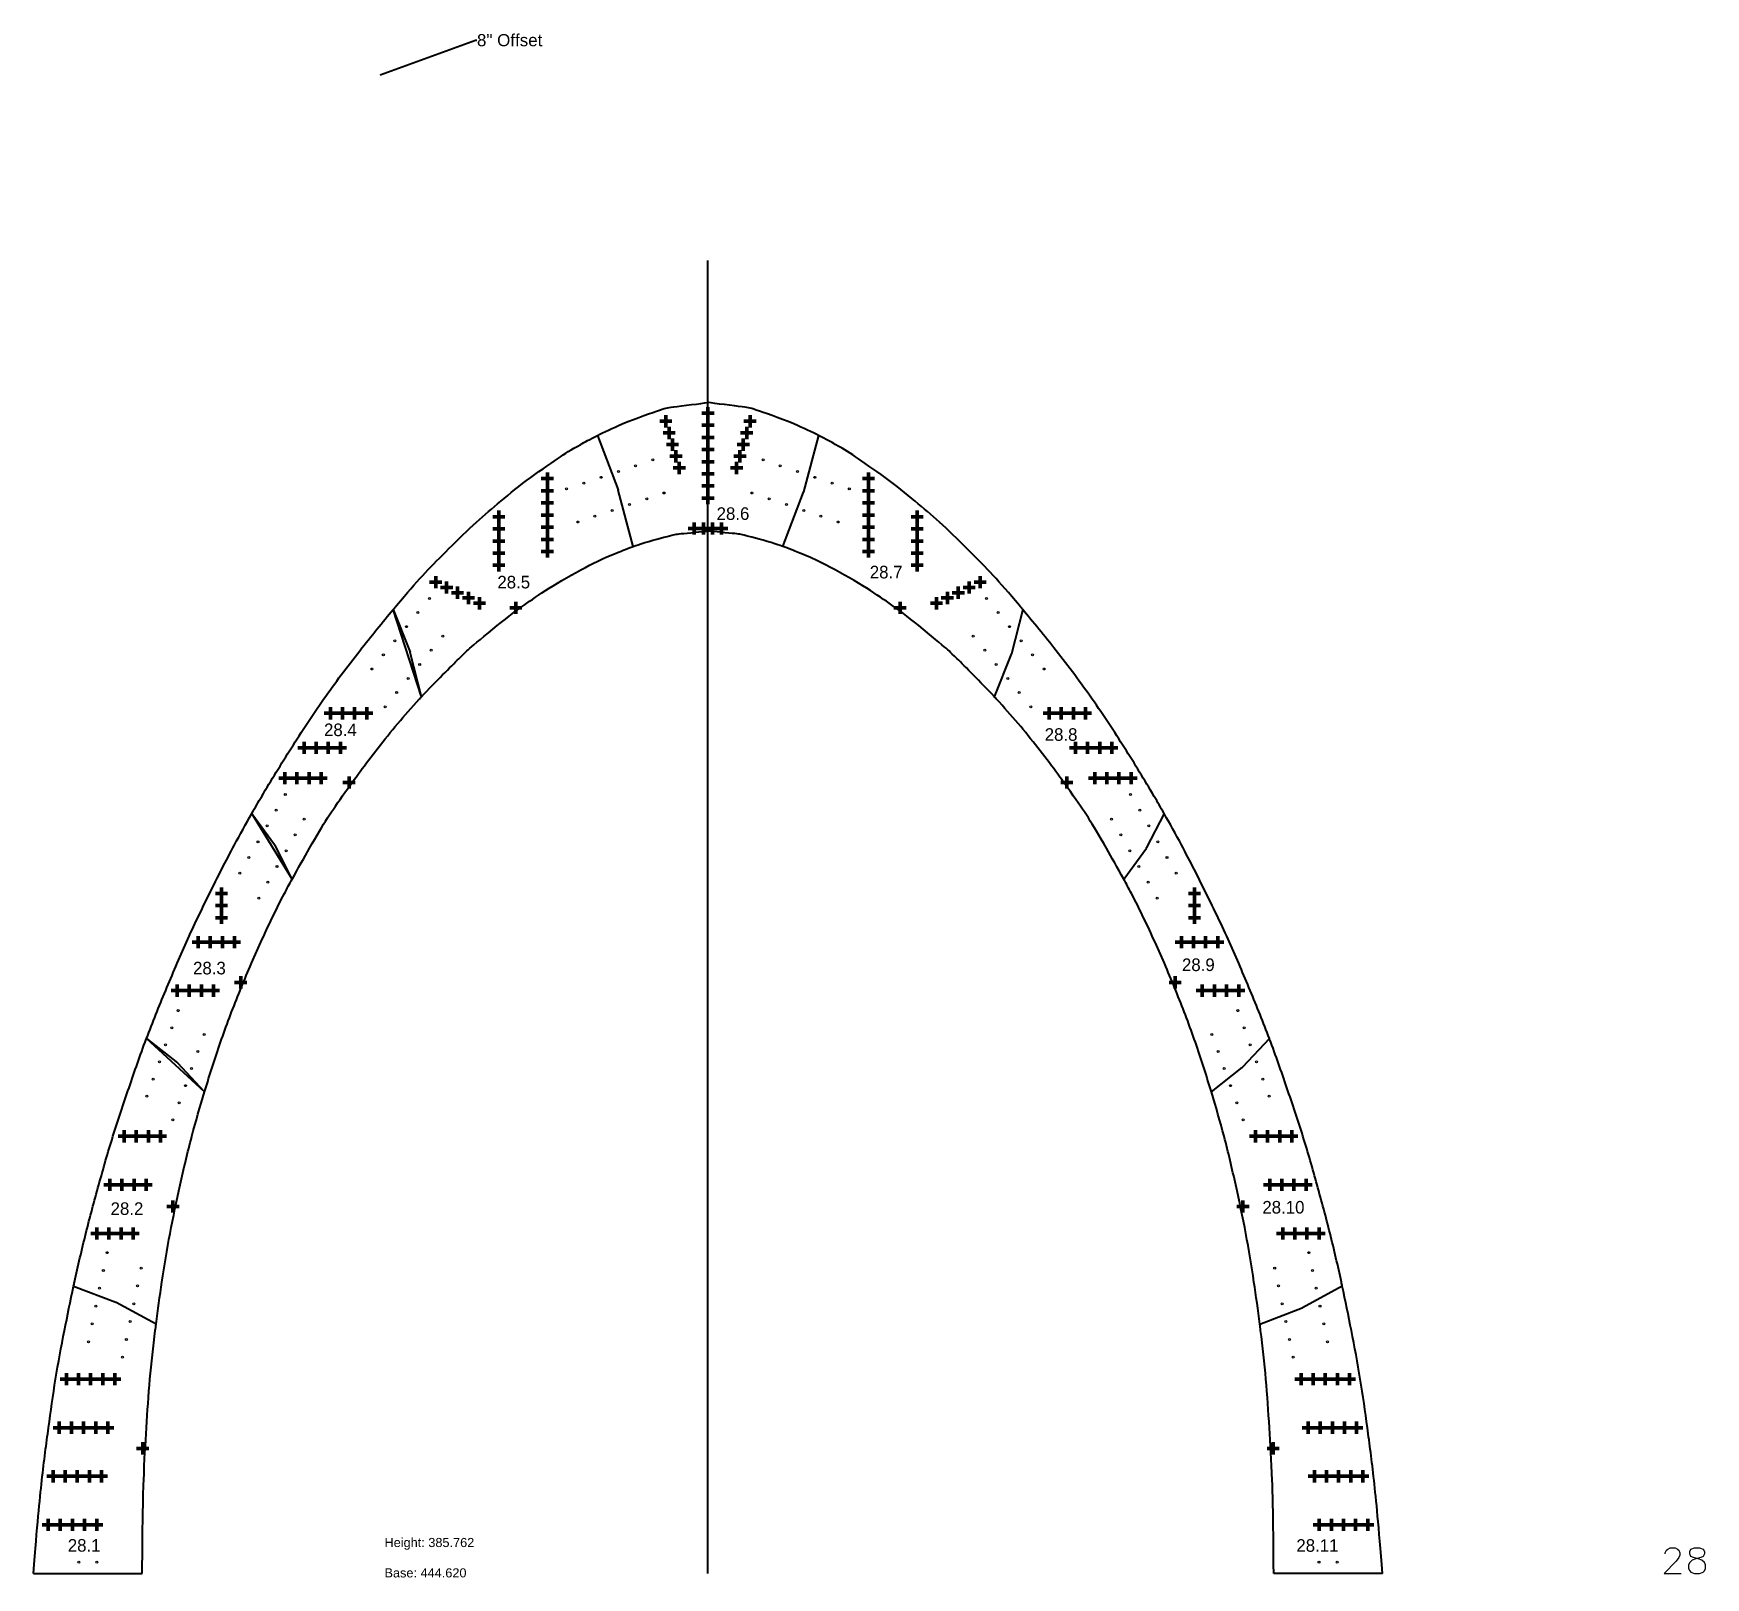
# Model space of a CAD drawing. Header units: inches. Extents: x -1683 to 11264, y -1696 to 865.
# Drawn here: x 7670 to 8221, y 193 to 702 of the extents above; entities that cross this region are included whole.
import ezdxf
from ezdxf import colors
from ezdxf.entities.mleader import LeaderData, LeaderLine
from ezdxf.math import Vec2, Vec3

# ---------------------------------------------------------------- set-up
doc = ezdxf.new("R2010")
doc.units = ezdxf.units.IN
doc.header["$MEASUREMENT"] = 0
doc.header["$PDMODE"] = 2
doc.header["$PDSIZE"] = 2
for name, color, linetype, lineweight in [('Annotation', 7, 'Continuous', 9), ('Drilling', 3, 'Continuous', 13), ('Engrave', 4, 'Continuous', 50)]:
    doc.layers.add(name, color=color, linetype=linetype, lineweight=lineweight)
doc.styles.get("Standard").update_dxf_attribs({"font": 'Arial.ttf'})
doc.styles.add('Tw Cen MT', font='')
doc.styles.get('Tw Cen MT').set_extended_font_data('Tw Cen MT')

# ---------------------------------------------------------------- blocks, each defined once
blk = doc.blocks.new('*U1976')
at = {"layer": 'Engrave'}
blk.add_point((0, 0), dxfattribs=at)
blk = doc.blocks.new('*U1977')
at = {"layer": 'Engrave', "color": 0, "linetype": 'ByBlock', "lineweight": -2, "transparency": 16777216}
for p in [(0, 0), (4, 0), (8, 0), (12, 0), (16, 0)]:
    blk.add_blockref('*U1976', p, dxfattribs=at)
blk = doc.blocks.new('*U1978')
at = {"layer": 'Engrave'}
blk.add_point((0, 0), dxfattribs=at)
blk = doc.blocks.new('*U1979')
at = {"layer": 'Engrave', "color": 0, "linetype": 'ByBlock', "lineweight": -2, "transparency": 16777216}
for p in [(0, 0), (4, 0), (8, 0), (12, 0), (16, 0)]:
    blk.add_blockref('*U1978', p, dxfattribs=at)
blk = doc.blocks.new('*U1980')
at = {"layer": 'Engrave'}
blk.add_point((0, 0), dxfattribs=at)
blk = doc.blocks.new('*U1981')
at = {"layer": 'Engrave', "color": 0, "linetype": 'ByBlock', "lineweight": -2, "transparency": 16777216}
for p in [(0, 0), (4, 0), (8, 0), (12, 0), (16, 0)]:
    blk.add_blockref('*U1980', p, dxfattribs=at)
blk = doc.blocks.new('*U1982')
at = {"layer": 'Engrave'}
blk.add_point((0, 0), dxfattribs=at)
blk = doc.blocks.new('*U1983')
at = {"layer": 'Engrave', "color": 0, "linetype": 'ByBlock', "lineweight": -2, "transparency": 16777216}
for p in [(0, 0), (4, 0), (8, 0), (12, 0), (16, 0)]:
    blk.add_blockref('*U1982', p, dxfattribs=at)
blk = doc.blocks.new('*U1984')
at = {"layer": 'Engrave'}
blk.add_point((0, 0), dxfattribs=at)
blk = doc.blocks.new('*U1985')
at = {"layer": 'Engrave', "color": 0, "linetype": 'ByBlock', "lineweight": -2, "transparency": 16777216}
for p in [(0, 0), (4, 0), (8, 0), (12, 0)]:
    blk.add_blockref('*U1984', p, dxfattribs=at)
blk = doc.blocks.new('*U1986')
at = {"layer": 'Engrave'}
blk.add_point((0, 0), dxfattribs=at)
blk = doc.blocks.new('*U1987')
at = {"layer": 'Engrave', "color": 0, "linetype": 'ByBlock', "lineweight": -2, "transparency": 16777216}
for p in [(0, 0), (4, 0), (8, 0), (12, 0)]:
    blk.add_blockref('*U1986', p, dxfattribs=at)
blk = doc.blocks.new('*U1988')
at = {"layer": 'Engrave'}
blk.add_point((0, 0), dxfattribs=at)
blk = doc.blocks.new('*U1989')
at = {"layer": 'Engrave', "color": 0, "linetype": 'ByBlock', "lineweight": -2, "transparency": 16777216}
for p in [(0, 0), (4, 0), (8, 0), (12, 0)]:
    blk.add_blockref('*U1988', p, dxfattribs=at)
blk = doc.blocks.new('*U1990')
at = {"layer": 'Engrave'}
blk.add_point((0, 0), dxfattribs=at)
blk = doc.blocks.new('*U1991')
at = {"layer": 'Engrave', "color": 0, "linetype": 'ByBlock', "lineweight": -2, "transparency": 16777216}
for p in [(0, 0), (4, 0), (8, 0), (12, 0)]:
    blk.add_blockref('*U1990', p, dxfattribs=at)
blk = doc.blocks.new('*U1992')
at = {"layer": 'Engrave'}
blk.add_point((0, 0), dxfattribs=at)
blk = doc.blocks.new('*U1993')
at = {"layer": 'Engrave', "color": 0, "linetype": 'ByBlock', "lineweight": -2, "transparency": 16777216}
for p in [(0, 0), (4, 0), (8, 0), (12, 0)]:
    blk.add_blockref('*U1992', p, dxfattribs=at)
blk = doc.blocks.new('*U1994')
at = {"layer": 'Engrave'}
blk.add_point((0, 0), dxfattribs=at)
blk = doc.blocks.new('*U1995')
at = {"layer": 'Engrave', "color": 0, "linetype": 'ByBlock', "lineweight": -2, "transparency": 16777216}
for p in [(0, 0), (4, 0), (8, 0), (12, 0)]:
    blk.add_blockref('*U1994', p, dxfattribs=at)
blk = doc.blocks.new('*U1996')
at = {"layer": 'Engrave'}
blk.add_point((0, 0), dxfattribs=at)
blk = doc.blocks.new('*U1997')
at = {"layer": 'Engrave', "color": 0, "linetype": 'ByBlock', "lineweight": -2, "transparency": 16777216}
for p in [(0, 0), (4, 0), (8, 0), (12, 0)]:
    blk.add_blockref('*U1996', p, dxfattribs=at)
blk = doc.blocks.new('*U1998')
at = {"layer": 'Engrave'}
blk.add_point((0, 0), dxfattribs=at)
blk = doc.blocks.new('*U1999')
at = {"layer": 'Engrave', "color": 0, "linetype": 'ByBlock', "lineweight": -2, "transparency": 16777216}
for p in [(-16, 0), (-12, 0), (-8, 0), (-4, 0), (0, 0)]:
    blk.add_blockref('*U1998', p, dxfattribs=at)
blk = doc.blocks.new('*U2000')
at = {"layer": 'Engrave'}
blk.add_point((0, 0), dxfattribs=at)
blk = doc.blocks.new('*U2001')
at = {"layer": 'Engrave', "color": 0, "linetype": 'ByBlock', "lineweight": -2, "transparency": 16777216}
for p in [(0, 0), (4, 0), (8, 0)]:
    blk.add_blockref('*U2000', p, dxfattribs=at)
blk = doc.blocks.new('*U2002')
at = {"layer": 'Engrave'}
blk.add_point((0, 0), dxfattribs=at)
blk = doc.blocks.new('*U2003')
at = {"layer": 'Engrave', "color": 0, "linetype": 'ByBlock', "lineweight": -2, "transparency": 16777216}
for p in [(0, 0), (4, 0), (8, 0), (12, 0), (16, 0), (20, 0), (24, 0)]:
    blk.add_blockref('*U2002', p, dxfattribs=at)
blk = doc.blocks.new('*U2004')
at = {"layer": 'Engrave'}
blk.add_point((0, 0), dxfattribs=at)
blk = doc.blocks.new('*U2005')
at = {"layer": 'Engrave', "color": 0, "linetype": 'ByBlock', "lineweight": -2, "transparency": 16777216}
for p in [(-16, 0), (-12, 0), (-8, 0), (-4, 0), (0, 0)]:
    blk.add_blockref('*U2004', p, dxfattribs=at)
blk = doc.blocks.new('*U2170')
at = {"layer": 'Engrave'}
blk.add_point((0, 0), dxfattribs=at)
blk = doc.blocks.new('*U2171')
at = {"layer": 'Engrave', "color": 0, "linetype": 'ByBlock', "lineweight": -2, "transparency": 16777216}
for p in [(0, 0), (4, 0), (8, 0), (12, 0)]:
    blk.add_blockref('*U2170', p, dxfattribs=at)
blk = doc.blocks.new('*U2172')
at = {"layer": 'Engrave'}
blk.add_point((0, 0), dxfattribs=at)
blk = doc.blocks.new('*U2173')
at = {"layer": 'Engrave', "color": 0, "linetype": 'ByBlock', "lineweight": -2, "transparency": 16777216}
for p in [(0, 0), (4, 0), (8, 0), (12, 0), (16, 0), (20, 0), (24, 0), (28, 0)]:
    blk.add_blockref('*U2172', p, dxfattribs=at)
blk = doc.blocks.new('*U2174')
at = {"layer": 'Engrave'}
blk.add_point((0, 0), dxfattribs=at)
blk = doc.blocks.new('*U2175')
at = {"layer": 'Engrave', "color": 0, "linetype": 'ByBlock', "lineweight": -2, "transparency": 16777216}
for p in [(0, 0), (4, 0), (8, 0), (12, 0), (16, 0)]:
    blk.add_blockref('*U2174', p, dxfattribs=at)
blk = doc.blocks.new('*U2634')
at = {"layer": 'Engrave'}
blk.add_point((0, 0), dxfattribs=at)
blk = doc.blocks.new('*U2635')
at = {"layer": 'Engrave', "color": 0, "linetype": 'ByBlock', "lineweight": -2, "transparency": 16777216}
for p in [(0, 0), (4, 0), (8, 0), (12, 0), (16, 0)]:
    blk.add_blockref('*U2634', p, dxfattribs=at)
blk = doc.blocks.new('*U2636')
at = {"layer": 'Engrave'}
blk.add_point((0, 0), dxfattribs=at)
blk = doc.blocks.new('*U2637')
at = {"layer": 'Engrave', "color": 0, "linetype": 'ByBlock', "lineweight": -2, "transparency": 16777216}
for p in [(0, 0), (4, 0), (8, 0), (12, 0), (16, 0)]:
    blk.add_blockref('*U2636', p, dxfattribs=at)
blk = doc.blocks.new('*U2638')
at = {"layer": 'Engrave'}
blk.add_point((0, 0), dxfattribs=at)
blk = doc.blocks.new('*U2639')
at = {"layer": 'Engrave', "color": 0, "linetype": 'ByBlock', "lineweight": -2, "transparency": 16777216}
for p in [(0, 0), (4, 0), (8, 0), (12, 0), (16, 0)]:
    blk.add_blockref('*U2638', p, dxfattribs=at)
blk = doc.blocks.new('*U2640')
at = {"layer": 'Engrave'}
blk.add_point((0, 0), dxfattribs=at)
blk = doc.blocks.new('*U2641')
at = {"layer": 'Engrave', "color": 0, "linetype": 'ByBlock', "lineweight": -2, "transparency": 16777216}
for p in [(0, 0), (4, 0), (8, 0), (12, 0), (16, 0)]:
    blk.add_blockref('*U2640', p, dxfattribs=at)
blk = doc.blocks.new('*U2642')
at = {"layer": 'Engrave'}
blk.add_point((0, 0), dxfattribs=at)
blk = doc.blocks.new('*U2643')
at = {"layer": 'Engrave', "color": 0, "linetype": 'ByBlock', "lineweight": -2, "transparency": 16777216}
for p in [(0, 0), (4, 0), (8, 0), (12, 0)]:
    blk.add_blockref('*U2642', p, dxfattribs=at)
blk = doc.blocks.new('*U2644')
at = {"layer": 'Engrave'}
blk.add_point((0, 0), dxfattribs=at)
blk = doc.blocks.new('*U2645')
at = {"layer": 'Engrave', "color": 0, "linetype": 'ByBlock', "lineweight": -2, "transparency": 16777216}
for p in [(0, 0), (4, 0), (8, 0), (12, 0)]:
    blk.add_blockref('*U2644', p, dxfattribs=at)
blk = doc.blocks.new('*U2646')
at = {"layer": 'Engrave'}
blk.add_point((0, 0), dxfattribs=at)
blk = doc.blocks.new('*U2647')
at = {"layer": 'Engrave', "color": 0, "linetype": 'ByBlock', "lineweight": -2, "transparency": 16777216}
for p in [(0, 0), (4, 0), (8, 0), (12, 0)]:
    blk.add_blockref('*U2646', p, dxfattribs=at)
blk = doc.blocks.new('*U2648')
at = {"layer": 'Engrave'}
blk.add_point((0, 0), dxfattribs=at)
blk = doc.blocks.new('*U2649')
at = {"layer": 'Engrave', "color": 0, "linetype": 'ByBlock', "lineweight": -2, "transparency": 16777216}
for p in [(0, 0), (4, 0), (8, 0), (12, 0)]:
    blk.add_blockref('*U2648', p, dxfattribs=at)
blk = doc.blocks.new('*U2650')
at = {"layer": 'Engrave'}
blk.add_point((0, 0), dxfattribs=at)
blk = doc.blocks.new('*U2651')
at = {"layer": 'Engrave', "color": 0, "linetype": 'ByBlock', "lineweight": -2, "transparency": 16777216}
for p in [(0, 0), (4, 0), (8, 0), (12, 0)]:
    blk.add_blockref('*U2650', p, dxfattribs=at)
blk = doc.blocks.new('*U2652')
at = {"layer": 'Engrave'}
blk.add_point((0, 0), dxfattribs=at)
blk = doc.blocks.new('*U2653')
at = {"layer": 'Engrave', "color": 0, "linetype": 'ByBlock', "lineweight": -2, "transparency": 16777216}
for p in [(0, 0), (4, 0), (8, 0), (12, 0)]:
    blk.add_blockref('*U2652', p, dxfattribs=at)
blk = doc.blocks.new('*U2654')
at = {"layer": 'Engrave'}
blk.add_point((0, 0), dxfattribs=at)
blk = doc.blocks.new('*U2655')
at = {"layer": 'Engrave', "color": 0, "linetype": 'ByBlock', "lineweight": -2, "transparency": 16777216}
for p in [(0, 0), (4, 0), (8, 0), (12, 0)]:
    blk.add_blockref('*U2654', p, dxfattribs=at)
blk = doc.blocks.new('*U2656')
at = {"layer": 'Engrave'}
blk.add_point((0, 0), dxfattribs=at)
blk = doc.blocks.new('*U2657')
at = {"layer": 'Engrave', "color": 0, "linetype": 'ByBlock', "lineweight": -2, "transparency": 16777216}
for p in [(-16, 0), (-12, 0), (-8, 0), (-4, 0), (0, 0)]:
    blk.add_blockref('*U2656', p, dxfattribs=at)
blk = doc.blocks.new('*U2658')
at = {"layer": 'Engrave'}
blk.add_point((0, 0), dxfattribs=at)
blk = doc.blocks.new('*U2659')
at = {"layer": 'Engrave', "color": 0, "linetype": 'ByBlock', "lineweight": -2, "transparency": 16777216}
for p in [(0, 0), (4, 0), (8, 0)]:
    blk.add_blockref('*U2658', p, dxfattribs=at)
blk = doc.blocks.new('*U2660')
at = {"layer": 'Engrave'}
blk.add_point((0, 0), dxfattribs=at)
blk = doc.blocks.new('*U2661')
at = {"layer": 'Engrave', "color": 0, "linetype": 'ByBlock', "lineweight": -2, "transparency": 16777216}
for p in [(0, 0), (4, 0), (8, 0), (12, 0), (16, 0), (20, 0), (24, 0)]:
    blk.add_blockref('*U2660', p, dxfattribs=at)
blk = doc.blocks.new('*U2662')
at = {"layer": 'Engrave'}
blk.add_point((0, 0), dxfattribs=at)
blk = doc.blocks.new('*U2663')
at = {"layer": 'Engrave', "color": 0, "linetype": 'ByBlock', "lineweight": -2, "transparency": 16777216}
for p in [(-16, 0), (-12, 0), (-8, 0), (-4, 0), (0, 0)]:
    blk.add_blockref('*U2662', p, dxfattribs=at)
blk = doc.blocks.new('*U2664')
at = {"layer": 'Engrave'}
blk.add_point((0, 0), dxfattribs=at)
blk = doc.blocks.new('*U2665')
at = {"layer": 'Engrave', "color": 0, "linetype": 'ByBlock', "lineweight": -2, "transparency": 16777216}
for p in [(0, 0), (4, 0), (8, 0), (12, 0)]:
    blk.add_blockref('*U2664', p, dxfattribs=at)
blk = doc.blocks.new('*U2666')
at = {"layer": 'Engrave'}
blk.add_point((0, 0), dxfattribs=at)
blk = doc.blocks.new('*U2667')
at = {"layer": 'Engrave', "color": 0, "linetype": 'ByBlock', "lineweight": -2, "transparency": 16777216}
for p in [(0, 0), (4, 0), (8, 0), (12, 0), (16, 0)]:
    blk.add_blockref('*U2666', p, dxfattribs=at)

msp = doc.modelspace()

# ---------------------------------------------------------------- linework, layer by layer
for p, q in [((7892.17108, 194.83764), (7892.17108, 627.3805)), ((7855.77894, 569.74186), (7862.57323, 551.8136)), ((7928.56321, 569.74186), (7923.67796, 551.2019)), ((7867.48344, 533.17154), (7862.60522, 551.71366)), ((7916.85872, 533.17154), (7923.6462, 551.10268)), ((7788.41811, 512.3856), (7794.01746, 498.38154)), ((7797.75975, 483.63497), (7788.41811, 512.3856)), ((7995.92405, 512.3856), (7992.22264, 497.76486)), ((7794.05835, 498.2557), (7794.01746, 498.38154)), ((7797.75975, 483.63497), (7794.05835, 498.2557)), ((7986.5824, 483.63497), (7992.18175, 497.63902)), ((7741.84854, 445.22964), (7749.29668, 434.98333)), ((7755.12707, 423.56106), (7741.84854, 445.22964)), ((8042.49361, 445.22964), (8036.74547, 433.94157)), ((7749.37892, 434.84913), (7749.29668, 434.98333)), ((7755.12707, 423.56106), (7749.37892, 434.84913)), ((8029.21509, 423.56106), (8036.66323, 433.80737)), ((7707.14447, 371.10966), (7717.31596, 363.06499)), ((7726.24679, 353.45165), (7707.14447, 371.10966)), ((8077.19769, 371.10966), (8068.37978, 361.6007)), ((7717.42888, 362.96062), (7717.31596, 363.06499)), ((7726.24679, 353.45165), (7717.42888, 362.96062)), ((8058.09537, 353.45165), (8068.26686, 361.49632)), ((7683.10183, 289.5139), (7697.0508, 284.18203)), ((8101.24032, 289.5139), (8088.12681, 282.3698)), ((7697.0508, 284.18203), (7697.17215, 284.12608)), ((7710.28567, 276.98198), (7697.17215, 284.12608)), ((8074.05649, 276.98198), (8088.00545, 282.31385)), ((7669.86085, 194.83764), (7705.71201, 194.83764)), ((8114.48131, 194.83764), (8078.63014, 194.83764))]:
    msp.add_line(p, q)
for centre, start, end in [((7861.63813, 551.45923), 14.7398513, 20.7552655), ((7922.71096, 551.4567), 339.266802, 345.2381725), ((7991.25322, 498.01028), 338.2065972, 345.7934028), ((8035.85435, 434.39535), 323.9862534, 333.0137466), ((8067.64653, 362.28066), 308.3405735, 317.1594265), ((8087.6484, 283.24794), 290.9189316, 298.5810684)]:
    msp.add_arc(centre, 1, start, end)
at = {"transparency": 33554687}
for points, knots in [([(7855.77894, 569.74186), (7857.67483, 570.71173), (7865.93857, 574.68654), (7878.68782, 578.94331), (7878.68782, 578.83764), (7892.17106, 580.59917), (7892.17108, 580.59917)], [26.393493766, 26.393493766, 26.393493766, 26.393493766, 27, 28, 29, 30, 30, 30, 30]), ([(7928.56321, 569.74186), (7926.66733, 570.71173), (7918.40359, 574.68654), (7905.65434, 578.94331), (7905.65434, 578.83764), (7892.17109, 580.59917), (7892.17108, 580.59917)], [26.393493766, 26.393493766, 26.393493766, 26.393493766, 27, 28, 29, 30, 30, 30, 30]), ([(7788.41811, 512.3856), (7788.79486, 512.83723), (7792.77525, 517.59695), (7798.35654, 524.05714), (7805.18272, 530.83764), (7815.32054, 540.90761), (7822.41246, 546.83764), (7832.08295, 554.92376), (7843.73535, 562.83764), (7847.45415, 565.3633), (7853.16509, 568.41146), (7855.77894, 569.74186)], [18.897872661, 18.897872661, 18.897872661, 18.897872661, 19, 20, 21, 22, 23, 24, 25, 26, 26.393493766, 26.393493766, 26.393493766, 26.393493766]), ([(7995.92405, 512.3856), (7995.54729, 512.83723), (7991.56691, 517.59695), (7985.98562, 524.05714), (7979.15944, 530.83764), (7969.02162, 540.90761), (7961.92969, 546.83764), (7952.25921, 554.92376), (7940.6068, 562.83764), (7936.88801, 565.3633), (7931.17707, 568.41146), (7928.56321, 569.74186)], [18.897872661, 18.897872661, 18.897872661, 18.897872661, 19, 20, 21, 22, 23, 24, 25, 26, 26.393493766, 26.393493766, 26.393493766, 26.393493766]), ([(7741.84854, 445.22964), (7742.91465, 447.09897), (7747.08929, 454.30164), (7754.78402, 466.83764), (7765.24338, 482.83764), (7776.81136, 498.29296), (7785.10582, 508.41494), (7788.41811, 512.3856)], [14.649500422, 14.649500422, 14.649500422, 14.649500422, 15, 16, 17, 18, 18.897872661, 18.897872661, 18.897872661, 18.897872661]), ([(8042.49361, 445.22964), (8041.42751, 447.09897), (8037.25287, 454.30164), (8029.55813, 466.83764), (8019.09877, 482.83764), (8007.5308, 498.29296), (7999.23634, 508.41494), (7995.92405, 512.3856)], [14.649500422, 14.649500422, 14.649500422, 14.649500422, 15, 16, 17, 18, 18.897872661, 18.897872661, 18.897872661, 18.897872661]), ([(7707.14447, 371.10966), (7709.13006, 376.35232), (7713.4605, 386.92831), (7720.11883, 402.83764), (7727.85785, 418.83764), (7735.00702, 432.9683), (7739.87297, 441.76564), (7741.84854, 445.22964)], [10.017001381, 10.017001381, 10.017001381, 10.017001381, 11, 12, 13, 14, 14.649500422, 14.649500422, 14.649500422, 14.649500422]), ([(8077.19769, 371.10966), (8075.2121, 376.35232), (8070.88165, 386.92831), (8064.22332, 402.83764), (8056.48431, 418.83764), (8049.33513, 432.9683), (8044.46919, 441.76564), (8042.49361, 445.22964)], [10.017001381, 10.017001381, 10.017001381, 10.017001381, 11, 12, 13, 14, 14.649500422, 14.649500422, 14.649500422, 14.649500422]), ([(7683.10183, 289.5139), (7683.19696, 289.95515), (7684.4489, 295.72972), (7687.04284, 306.83764), (7691.36164, 322.83764), (7695.92067, 338.83764), (7701.33722, 354.83764), (7705.05873, 365.59498), (7707.11013, 371.01898), (7707.14447, 371.10966)], [4.917266477, 4.917266477, 4.917266477, 4.917266477, 5, 6, 7, 8, 9, 10, 10.017001381, 10.017001381, 10.017001381, 10.017001381]), ([(8101.24032, 289.5139), (8101.14519, 289.95515), (8099.89325, 295.72972), (8097.29932, 306.83764), (8092.98051, 322.83764), (8088.42149, 338.83764), (8083.00494, 354.83764), (8079.28342, 365.59498), (8077.23203, 371.01898), (8077.19769, 371.10966)], [4.917266477, 4.917266477, 4.917266477, 4.917266477, 5, 6, 7, 8, 9, 10, 10.017001381, 10.017001381, 10.017001381, 10.017001381]), ([(7669.86085, 194.83764), (7671.13075, 210.83764), (7672.66472, 226.83764), (7674.8401, 242.83764), (7677.01547, 258.83764), (7679.9802, 274.39639), (7682.04715, 284.62181), (7683.10183, 289.5139)], [0, 0, 0, 0, 1, 2, 3, 4, 4.917266477, 4.917266477, 4.917266477, 4.917266477]), ([(8114.48131, 194.83764), (8113.21141, 210.83764), (8111.67744, 226.83764), (8109.50206, 242.83764), (8107.32668, 258.83764), (8104.36196, 274.39639), (8102.295, 284.62181), (8101.24032, 289.5139)], [0, 0, 0, 0, 1, 2, 3, 4, 4.917266477, 4.917266477, 4.917266477, 4.917266477])]:
    msp.add_open_spline(points, degree=3, knots=knots, dxfattribs=at)
for points, knots in [([(7867.48344, 533.17154), (7867.66647, 533.23865), (7871.91107, 534.71098), (7881.57171, 537.22814), (7881.57171, 537.22814), (7892.17108, 538.24062), (7891.86222, 538.25453), (7891.96517, 538.25453), (7892.06813, 538.25453), (7892.17108, 538.25453)], [25.620005231, 25.620005231, 25.620005231, 25.620005231, 25.998939453, 26.998939453, 27.998939453, 28.998939453, 28.998939453, 28.998939453, 29.998939453, 29.998939453, 29.998939453, 29.998939453]), ([(7916.85872, 533.17154), (7916.67568, 533.23865), (7912.43108, 534.71098), (7902.77045, 537.22814), (7902.77045, 537.22814), (7892.17108, 538.24062), (7892.47993, 538.25453), (7892.37698, 538.25453), (7892.27403, 538.25453), (7892.17108, 538.25453)], [25.620005231, 25.620005231, 25.620005231, 25.620005231, 25.998939453, 26.998939453, 27.998939453, 28.998939453, 28.998939453, 28.998939453, 29.998939453, 29.998939453, 29.998939453, 29.998939453]), ([(7797.75975, 483.63497), (7802.48594, 488.69612), (7812.73571, 498.83764), (7812.73571, 498.83764), (7826.65913, 510.48716), (7832.99199, 514.83764), (7841.59914, 520.75047), (7855.94929, 528.58696), (7860.78344, 530.55335), (7864.81283, 532.19239), (7867.48344, 533.17154)], [18.048793419, 18.048793419, 18.048793419, 18.048793419, 18.998939453, 19.998939453, 20.998939453, 21.998939453, 22.998939453, 23.998939453, 24.998939453, 25.620005231, 25.620005231, 25.620005231, 25.620005231]), ([(7986.5824, 483.63497), (7981.85621, 488.69612), (7971.60645, 498.83764), (7971.60645, 498.83764), (7957.68303, 510.48716), (7951.35016, 514.83764), (7942.74302, 520.75047), (7928.39286, 528.58696), (7923.55872, 530.55335), (7919.52933, 532.19239), (7916.85872, 533.17154)], [18.048793419, 18.048793419, 18.048793419, 18.048793419, 18.998939453, 19.998939453, 20.998939453, 21.998939453, 22.998939453, 23.998939453, 24.998939453, 25.620005231, 25.620005231, 25.620005231, 25.620005231]), ([(7755.12707, 423.56106), (7757.14002, 427.24163), (7762.00363, 435.76446), (7766.92945, 444.19867), (7771.58922, 450.83764), (7783.11502, 466.83764), (7792.30514, 477.77019), (7797.51177, 483.36941), (7797.75975, 483.63497)], [13.295965542, 13.295965542, 13.295965542, 13.295965542, 13.998939453, 14.998939453, 15.998939453, 16.998939453, 17.998939453, 18.048793419, 18.048793419, 18.048793419, 18.048793419]), ([(8029.21509, 423.56106), (8027.20213, 427.24163), (8022.33852, 435.76446), (8017.4127, 444.19867), (8012.75293, 450.83764), (8001.22713, 466.83764), (7992.03702, 477.77019), (7986.83038, 483.36941), (7986.5824, 483.63497)], [13.295965542, 13.295965542, 13.295965542, 13.295965542, 13.998939453, 14.998939453, 15.998939453, 16.998939453, 17.998939453, 18.048793419, 18.048793419, 18.048793419, 18.048793419]), ([(7726.24679, 353.45165), (7726.38751, 353.91365), (7728.15944, 359.70898), (7731.70191, 370.83764), (7737.83404, 386.83764), (7744.69219, 402.83764), (7750.5584, 415.08844), (7754.27654, 422.00591), (7755.12707, 423.56106)], [8.912315568, 8.912315568, 8.912315568, 8.912315568, 8.998939453, 9.998939453, 10.998939453, 11.998939453, 12.998939453, 13.295965542, 13.295965542, 13.295965542, 13.295965542]), ([(8058.09537, 353.45165), (8057.95464, 353.91365), (8056.18272, 359.70898), (8052.64025, 370.83764), (8046.50812, 386.83764), (8039.64996, 402.83764), (8033.78376, 415.08844), (8030.06562, 422.00591), (8029.21509, 423.56106)], [8.912315568, 8.912315568, 8.912315568, 8.912315568, 8.998939453, 9.998939453, 10.998939453, 11.998939453, 12.998939453, 13.295965542, 13.295965542, 13.295965542, 13.295965542]), ([(7710.28567, 276.98198), (7710.87713, 281.60053), (7712.25031, 291.55242), (7714.76716, 306.83764), (7718.17753, 322.83764), (7721.77874, 338.37564), (7724.76299, 348.58031), (7726.24679, 353.45165)], [4.13296099, 4.13296099, 4.13296099, 4.13296099, 4.998939453, 5.998939453, 6.998939453, 7.998939453, 8.912315568, 8.912315568, 8.912315568, 8.912315568]), ([(8074.05649, 276.98198), (8073.46503, 281.60053), (8072.09185, 291.55242), (8069.57499, 306.83764), (8066.16463, 322.83764), (8062.56341, 338.37564), (8059.57916, 348.58031), (8058.09537, 353.45165)], [4.13296099, 4.13296099, 4.13296099, 4.13296099, 4.998939453, 5.998939453, 6.998939453, 7.998939453, 8.912315568, 8.912315568, 8.912315568, 8.912315568]), ([(7705.71201, 194.83764), (7705.81441, 210.8546), (7706.11102, 226.84329), (7707.12085, 242.83764), (7708.13103, 258.83764), (7709.42889, 270.21908), (7710.19413, 276.2672), (7710.28567, 276.98198)], [0, 0, 0, 0, 0.998939453, 1.998939453, 2.998939453, 3.998939453, 4.13296099, 4.13296099, 4.13296099, 4.13296099]), ([(8078.63014, 194.83764), (8078.52775, 210.8546), (8078.23114, 226.84329), (8077.22131, 242.83764), (8076.21112, 258.83764), (8074.91327, 270.21908), (8074.14802, 276.2672), (8074.05649, 276.98198)], [0, 0, 0, 0, 0.998939453, 1.998939453, 2.998939453, 3.998939453, 4.13296099, 4.13296099, 4.13296099, 4.13296099])]:
    msp.add_open_spline(points, degree=3, knots=knots)
at = {"layer": 'Annotation'}
msp.add_lwpolyline([(8207.70151, 201.26784), (8207.70151, 201.66973), (8208.1034, 202.47351), (8208.50529, 202.8754), (8209.30906, 203.27728), (8210.91662, 203.27728), (8211.72039, 202.8754), (8212.12228, 202.47351), (8212.52417, 201.66973), (8212.52417, 200.86596), (8212.12228, 200.06218), (8211.3185, 198.85652), (8207.29962, 194.83764), (8212.92606, 194.83764)], dxfattribs=at)
msp.add_lwpolyline([(8217.34682, 194.83764), (8218.95438, 194.83764), (8220.16004, 195.23952), (8220.56193, 195.64141), (8220.96382, 196.44519), (8220.96382, 197.65085), (8220.56193, 198.45463), (8219.75815, 199.2584), (8218.55249, 199.66029), (8216.94494, 200.06218), (8216.14116, 200.46407), (8215.73927, 201.26784), (8215.73927, 202.07162), (8216.14116, 202.8754), (8217.34682, 203.27728), (8218.95438, 203.27728), (8220.16004, 202.8754), (8220.56193, 202.07162), (8220.56193, 201.26784), (8220.16004, 200.46407), (8219.35626, 200.06218), (8217.74871, 199.66029), (8216.54305, 199.2584), (8215.73927, 198.45463), (8215.33738, 197.65085), (8215.33738, 196.44519), (8215.73927, 195.64141), (8216.14116, 195.23952)], close=True, dxfattribs=at)
at = {"layer": 'Drilling'}
for centre in [(7862.64393, 557.8627), (7868.33157, 559.7734), (7874.01921, 561.68409), (7910.32295, 561.68409), (7916.01059, 559.7734), (7921.69823, 557.8627), (7845.58101, 552.13062), (7851.26865, 554.04132), (7856.95629, 555.95201), (7877.68137, 550.78278), (7906.66078, 550.78278), (7927.38587, 555.95201), (7933.07351, 554.04132), (7938.76115, 552.13062), (7866.30609, 546.96139), (7871.99373, 548.87209), (7912.34842, 548.87209), (7918.03606, 546.96139), (7849.24317, 541.22931), (7854.93081, 543.14001), (7860.61845, 545.0507), (7923.7237, 545.0507), (7929.41134, 543.14001), (7935.09898, 541.22931), (7800.36389, 516.03894), (7983.97826, 516.03894), (7792.77577, 506.74269), (7796.56983, 511.39082), (7987.77233, 511.39082), (7991.56639, 506.74269), (7788.9817, 502.09456), (7804.74607, 503.60949), (7979.59609, 503.60949), (7995.36045, 502.09456), (7785.18764, 497.44644), (7800.952, 498.96136), (7983.39015, 498.96136), (7999.15452, 497.44644), (7781.39358, 492.79831), (7797.15794, 494.31324), (7987.18422, 494.31324), (8002.94858, 492.79831), (7789.56981, 485.01698), (7793.36387, 489.66511), (7990.97828, 489.66511), (7994.77234, 485.01698), (7785.77575, 480.36886), (7998.56641, 480.36886), (7749.87467, 446.29747), (7752.87467, 451.49362), (8031.46749, 451.49362), (8034.46749, 446.29747), (7746.87467, 441.10132), (7759.12803, 443.32476), (8025.21413, 443.32476), (8037.46749, 441.10132), (7743.87467, 435.90516), (7756.12803, 438.12861), (8028.21413, 438.12861), (8040.46749, 435.90516), (7740.87467, 430.70901), (7753.12803, 432.93245), (8031.21413, 432.93245), (8043.46749, 430.70901), (7737.87467, 425.51286), (7750.12803, 427.7363), (8034.21413, 427.7363), (8046.46749, 425.51286), (7747.12803, 422.54015), (8037.21413, 422.54015), (7744.12803, 417.344), (8040.21413, 417.344), (7717.55391, 380.24635), (8066.78825, 380.24635), (7715.49041, 374.61234), (8068.85174, 374.61234), (7713.42692, 368.97834), (7726.12484, 372.43303), (8058.21732, 372.43303), (8070.91524, 368.97834), (7724.06134, 366.79903), (8060.28082, 366.79903), (7711.36342, 363.34434), (7721.99784, 361.16503), (8062.34431, 361.16503), (8072.97873, 363.34434), (7709.29993, 357.71034), (7719.93435, 355.53102), (8064.40781, 355.53102), (8075.04223, 357.71034), (7707.23643, 352.07633), (7717.87085, 349.89702), (8066.4713, 349.89702), (8077.10573, 352.07633), (7715.80736, 344.26302), (8068.5348, 344.26302), (7694.12898, 300.5166), (8090.21317, 300.5166), (7692.90338, 294.64311), (7705.38651, 295.43882), (8078.95565, 295.43882), (8091.43877, 294.64311), (7691.67779, 288.76961), (7704.16091, 289.56533), (8080.18124, 289.56533), (8092.66437, 288.76961), (7690.45219, 282.89612), (7702.93531, 283.69184), (8081.40684, 283.69184), (8093.88997, 282.89612), (7689.22659, 277.02263), (7701.70972, 277.81834), (8082.63244, 277.81834), (8095.11556, 277.02263), (7688.00099, 271.14914), (7700.48412, 271.94485), (8083.85804, 271.94485), (8096.34116, 271.14914), (7699.25852, 266.07136), (8085.08364, 266.07136), (7684.78643, 198.58764), (7690.78643, 198.58764), (8093.55573, 198.58764), (8099.55573, 198.58764)]:
    msp.add_circle(centre, 0.3225, dxfattribs=at)
at = {"layer": 'Engrave'}
for p in [(7887.67108, 539.08453), (7890.67108, 539.08453), (7893.67108, 539.08453), (7896.67108, 539.08453), (7828.87321, 512.95813), (7955.46894, 512.95813), (7773.8811, 455.42111), (8010.46105, 455.42111), (7738.169, 389.55114), (8046.17315, 389.55114), (7715.83439, 315.73128), (8068.50776, 315.73128), (7705.87342, 236.04044), (8078.46873, 236.04044)]:
    msp.add_point(p, dxfattribs=at)

# ---------------------------------------------------------------- block references
at = {"layer": 'Engrave', "xscale": -1}
for name, p, rotation in [('*U2173', (7892.17108, 549.09917), 270), ('*U2005', (7878.30458, 574.40059), 286.0499607743746), ('*U2003', (7839.24734, 531.51621), 270.0000000000032), ('*U2175', (7823.24734, 526.9703), 270.0000000000032), ('*U1999', (7802.44916, 521.41322), 334.2230798815615), ('*U2001', (7731.82401, 410.83764), 270)]:
    msp.add_blockref(name, p, dxfattribs=dict(at, rotation=rotation))
at = {"layer": 'Engrave'}
for name, p, rotation in [('*U2663', (7906.03758, 574.40059), 73.95003922562542), ('*U2661', (7945.09482, 531.51621), 89.99999999999676), ('*U2667', (7961.09482, 526.9703), 89.99999999999676), ('*U2657', (7981.893, 521.41322), 25.77692011843854), ('*U2659', (8052.51815, 410.83764), 90.00000000000001)]:
    msp.add_blockref(name, p, dxfattribs=dict(at, rotation=rotation))
at = {"layer": 'Engrave', "xscale": -1}
for name, p in [('*U1997', (7779.72895, 478.21328)), ('*U1995', (7771.03772, 466.83764)), ('*U2171', (7764.70249, 456.82945)), ('*U1993', (7736.13655, 402.83764)), ('*U1991', (7729.23509, 386.83764)), ('*U1989', (7711.73207, 338.83764)), ('*U1987', (7707.03369, 322.83764)), ('*U1985', (7702.74999, 306.83764)), ('*U1983', (7696.70847, 258.83764)), ('*U1981', (7694.37223, 242.83764)), ('*U1979', (7692.31773, 226.83764)), ('*U1977', (7690.7069, 210.83764))]:
    msp.add_blockref(name, p, dxfattribs=at)
at = {"layer": 'Engrave'}
for name, p in [('*U2655', (8004.61321, 478.21328)), ('*U2653', (8013.30444, 466.83764)), ('*U2665', (8019.63966, 456.82945)), ('*U2651', (8048.20561, 402.83764)), ('*U2649', (8055.10706, 386.83764)), ('*U2647', (8072.61009, 338.83764)), ('*U2645', (8077.30846, 322.83764)), ('*U2643', (8081.59217, 306.83764)), ('*U2641', (8087.63369, 258.83764)), ('*U2639', (8089.96993, 242.83764)), ('*U2637', (8092.02442, 226.83764)), ('*U2635', (8093.63526, 210.83764))]:
    msp.add_blockref(name, p, dxfattribs=at)

# ---------------------------------------------------------------- texts
at = {"layer": 'Annotation', "color": 7, "char_height": 7, "attachment_point": 7, "line_spacing_factor": 0.481418, "style": 'Tw Cen MT'}
for s, insert in [('{\\H0.59259x;28.6}', (7895.02745, 541.85841)), ('{\\H0.59259x;28.5}', (7822.76588, 519.29435)), ('{\\H0.59259x;28.7}', (7945.50907, 522.59393)), ('{\\H0.59259x;28.4}', (7765.62735, 470.63219)), ('{\\H0.59259x;28.8}', (8003.14679, 469.0816)), ('{\\H0.59259x;28.9}', (8048.39493, 393.23111)), ('{\\H0.59259x;28.3}', (7722.46395, 392.13182)), ('{\\H0.59259x;28.2}', (7695.29268, 312.88772)), ('{\\H0.59259x;28.10}', (8074.89071, 313.34025)), ('{\\H0.59259x;28.1}', (7681.17998, 201.9424)), ('{\\H0.59259x;28.11}', (8086.1007, 201.9131))]:
    msp.add_mtext(s, dxfattribs=dict(at, insert=insert))
at = {"layer": 'Annotation', "insert": (7785.56485, 206.52361), "char_height": 3, "attachment_point": 1}
msp.add_mtext_dynamic_manual_height_columns('Height: 385.762\\P\\PBase: 444.620', width=45.2101633, gutter_width=1, heights=[0], dxfattribs=at)

# ---------------------------------------------------------------- leaders
at = {"layer": 'Annotation'}
ml = msp.add_multileader_mtext('Standard', dxfattribs=at)
ml.set_content('\\A1;8" Offset', color=256)
ml.set_leader_properties()
ml.build(insert=Vec2(0, 0))
ml.multileader.update_dxf_attribs({"text_right_attachment_type": 6, "dogleg_length": 0.36, "arrow_head_size": 0.18})
ctx = ml.context
ctx.base_point, ctx.arrow_head_size, ctx.landing_gap_size, ctx.plane_origin = Vec3(7815.95137, 699.94925), 0.18, 0.09, Vec3(7951.4905, 664.70986)
ctx.right_attachment = 6
notes = []
notes.append((ctx, [(1, (1, 1, 0), (7815.59137, 699.94925), (1, 0), 0.36, [(0, [(7783.91877, 688.49154)], 0, [])])]))
ctx.mtext.insert, ctx.mtext.flow_direction = Vec3(7816.04137, 701.97654), 5
for ctx, leaders in notes:
    for number, flags, end, landing, length, lines in leaders:
        leader = LeaderData()
        leader.index, (leader.has_last_leader_line, leader.has_dogleg_vector, leader.attachment_direction) = number, flags
        leader.last_leader_point, leader.dogleg_vector, leader.dogleg_length = Vec3(end), Vec3(landing), length
        for number, points, colour, breaks in lines:
            line = LeaderLine()
            line.index, line.vertices, line.color, line.breaks = number, Vec3.list(points), colors.encode_raw_color(colour), breaks
            leader.lines.append(line)
        ctx.leaders.append(leader)

doc.saveas('drawing.dxf')
